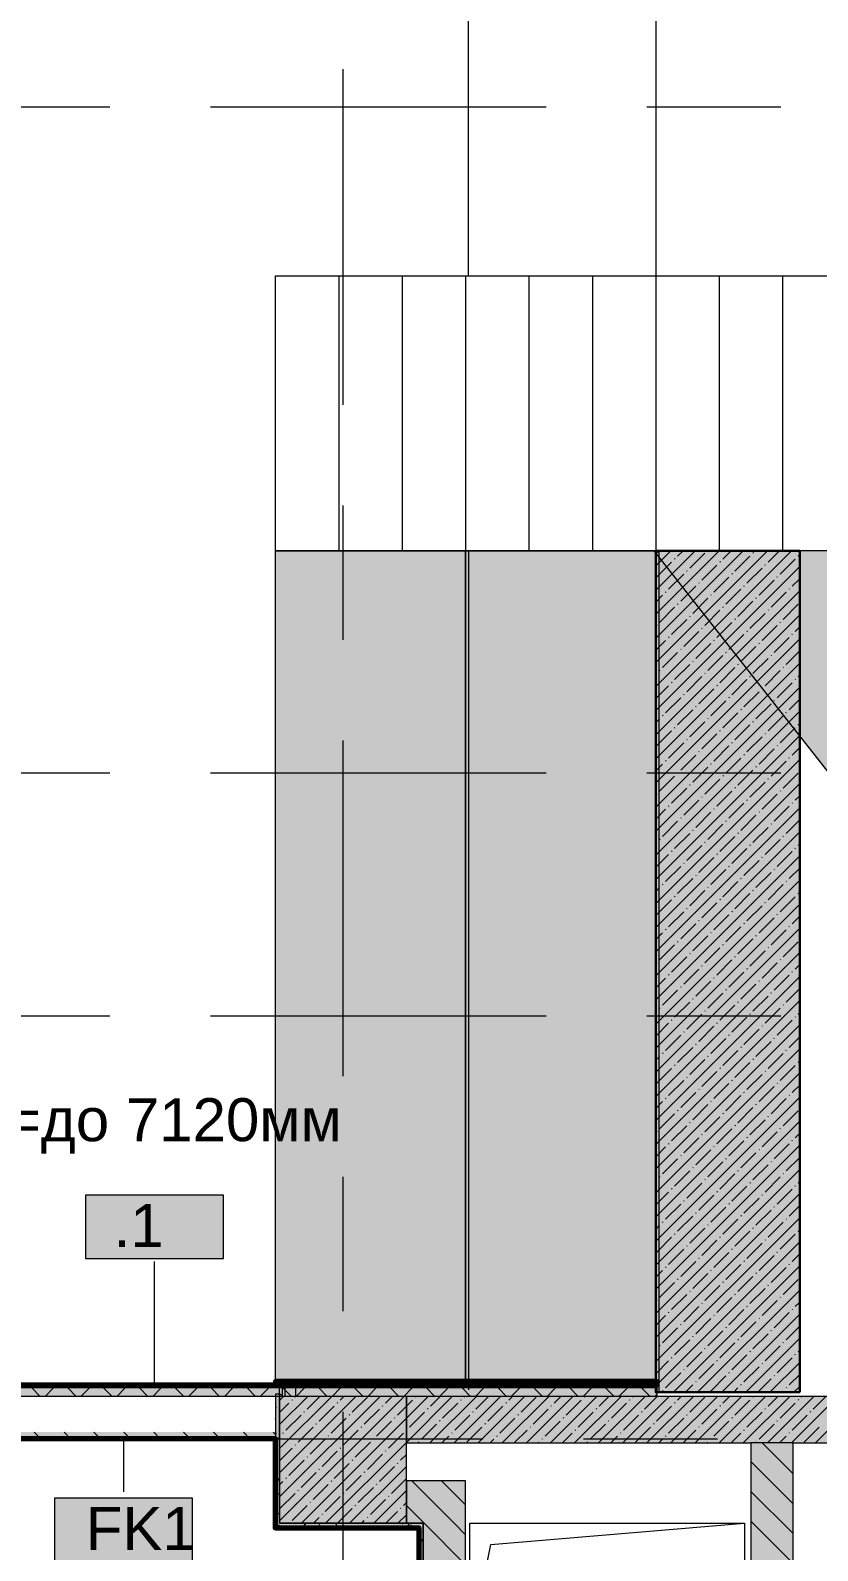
# Model space of a CAD drawing. Header units: millimetres. Extents: x -3817 to 677485, y -22715 to 103890.
# Drawn here: x 20974 to 24699, y 16382 to 23572 of the extents above; entities that cross this region are included whole.
import ezdxf

# ---------------------------------------------------------------- set-up
doc = ezdxf.new("R2010")
doc.units = ezdxf.units.MM
doc.layers.add('PDF _Геометрия', color=7, linetype='Continuous', true_color=0x1d1d1d)
doc.layers.add('PDF _Сплошная заливка', color=7, linetype='Continuous', true_color=0xffffff)
doc.layers.add('PDF _Текст', color=7, linetype='Continuous')
doc.styles.add('PDF GOST-Common', font='arial.ttf')

msp = doc.modelspace()

# ---------------------------------------------------------------- hatches: boundary and pattern name
at = {"layer": 'PDF _Сплошная заливка', "transparency": 33554559}
for points in [[(23033.3, 17181.3), (23033.3, 21111.3), (22133.3, 21111.3), (22133.3, 17181.3), (22969.2, 17181.3)], [(23033.3, 17181.3), (23933.3, 17181.3), (23933.3, 21111.3), (23033.3, 21111.3), (23033.3, 18863.3)], [(21610.5, 17111.3), (22153.3, 17111.3), (22153.3, 17151.3), (20463.3, 17151.3), (20463.3, 17111.3), (20931.2, 17111.3)], [(23938.3, 17111.3), (23938.3, 17131.3), (23933.3, 17131.3), (23933.3, 17151.3), (22153.3, 17151.3), (22153.3, 17111.3), (23933.3, 17111.3)], [(20473.3, 16911.3), (22132.3, 16911.3), (22132.3, 16942.3), (20463.3, 16942.3), (20473.3, 16914.2)], [(22833.3, 16511.3), (23033.3, 16511.3), (23033.3, 16711.3), (22753.3, 16711.3), (22753.3, 16511.3)], [(22833.3, 16491.3), (22833.3, 16511.3), (22153.3, 16511.3), (22153.3, 16491.3), (22813.3, 16491.3)], [(22969.2, 15911.3), (23033.3, 15911.3), (23033.3, 16511.3), (22833.3, 16511.3), (22833.3, 15911.3)]]:
    msp.add_hatch(color=256, dxfattribs=at).paths.add_polyline_path(points)
at = {"layer": 'PDF _Сплошная заливка', "true_color": 0xd9d9d9, "transparency": 33554559}
msp.add_hatch(color=254, dxfattribs=at).paths.add_polyline_path([(28783.3, 17142.3), (28803.3, 17142.3), (28803.3, 21111.3), (23933.3, 21111.3), (23933.3, 21099.8), (25312.5, 19348.5), (24999.2, 18764.4), (25916, 19539.8), (25643.1, 18916.1), (27040, 17142.3), (28404, 17142.3)])
at = {"layer": 'PDF _Сплошная заливка', "true_color": 0xff8000, "transparency": 33554559}
h = msp.add_hatch(color=30, dxfattribs=at)
h.paths.add_polyline_path([(20591.5, 17164.3), (22133.3, 17164.3), (22133.3, 17172), (20463.3, 17172), (20474.3, 17164.3)], flags=0)
h.paths.add_polyline_path([(20471.5, 17164.3), (20473.3, 17164.3), (20463.3, 17172), (20463.3, 17164.3)], flags=0)
at = {"layer": 'PDF _Сплошная заливка', "true_color": 0xc0c0c0, "transparency": 33554559}
for points in [[(20931.2, 17151.3), (22153.3, 17151.3), (22153.3, 17164.3), (20463.3, 17164.3), (20463.3, 17151.3), (20591.5, 17151.3)], [(22969.2, 17151.3), (23933.3, 17151.3), (23933.3, 17164.3), (22153.3, 17164.3), (22153.3, 17151.3)]]:
    msp.add_hatch(color=9, dxfattribs=at).paths.add_polyline_path(points)
at = {"layer": 'PDF _Сплошная заливка', "true_color": 0xff8000, "transparency": 33554559}
msp.add_hatch(color=30, dxfattribs=at).paths.add_polyline_path([(22969.2, 17164.3), (23933.3, 17164.4), (23933.3, 17181.3), (22133.3, 17181.3), (22133.3, 17172), (22153.3, 17172), (22153.3, 17164.3)])
at = {"layer": 'PDF _Сплошная заливка', "transparency": 33554559}
h = msp.add_hatch(color=256, dxfattribs=at)
h.paths.add_polyline_path([(26653.3, 16891.3), (30253.3, 16891.3), (30253.3, 17111.3), (26653.3, 17111.3), (26653.3, 16999.3)], flags=0)
h.paths.add_polyline_path([(26053.3, 16891.3), (26053.3, 17111.3), (22753.3, 17111.3), (22753.3, 16891.3), (25686.6, 16891.3)], flags=0)
h.paths.add_polyline_path([(31253.3, 16891.3), (33133.3, 16891.3), (33133.3, 17111.3), (30853.3, 17111.3), (30853.3, 16891.3), (31121.3, 16891.3)], flags=0)
h = msp.add_hatch(color=256, dxfattribs=at)
h.paths.add_polyline_path([(22833.3, 14011.3), (22833.3, 14081.3), (22825.3, 14081.3), (22825.3, 14111.3), (22813.3, 14111.3), (22813.3, 14011.3)], flags=0)
h.paths.add_polyline_path([(22825.3, 15211.3), (22825.3, 15241.3), (22833.3, 15241.3), (22833.3, 16491.3), (22813.3, 16491.3), (22813.3, 15211.3)], flags=0)

# ---------------------------------------------------------------- linework, layer by layer
at = {"layer": 'PDF _Геометрия', "color": 9, "lineweight": 9, "true_color": 0xc0c0c0}
for points in [[(26593.3, 28410.9), (28803.3, 28410.9), (28803.3, 17111.3), (22753.3, 17111.3), (22753.3, 16891.3), (24383.3, 16891.3), (24383.3, 15911.3), (23033.3, 15911.3), (23033.3, 16511.3), (23033.3, 16711.3), (22753.3, 16711.3), (22753.3, 16511.3), (22833.3, 16511.3), (22833.3, 15911.3), (22833.3, 15691.3), (22833.3, 16491.3), (22833.3, 16511.3), (22153.3, 16511.3), (22153.3, 17111.3), (22153.3, 17121.3), (22133.3, 17121.3), (22133.3, 17111.3), (22133.3, 16491.3), (22153.3, 16491.3)], [(20463.3, 17164.3), (22153.3, 17164.3), (23938.3, 17164.3), (23938.3, 17111.3), (22153.3, 17111.3), (22153.3, 17164.3), (22228.3, 17164.3), (22228.3, 17111.3), (22153.3, 17111.3), (20463.3, 17111.3), (20473.3, 17111.3), (20473.3, 16942.3), (20473.3, 16862.3), (20473.3, 15211.3), (20461.3, 15211.3)], [(30853.3, 16891.3), (31033.3, 16891.3), (31033.3, 15911.3), (24583.3, 15911.3), (24583.3, 16891.3), (26053.3, 16891.3)]]:
    msp.add_lwpolyline(points, dxfattribs=at)
at = {"layer": 'PDF _Геометрия', "color": 253, "lineweight": 9, "true_color": 0xaaaaaa}
for points in [[(23047.8, 22411.3), (23047.8, 28371.3)], [(23933.3, 28371.3), (23933.3, 22411.3), (23933.3, 21111.3)], [(22453.3, 21801), (22453.3, 23388.5)], [(20715.6, 23211.3), (21350.6, 23211.3)], [(21826.9, 23211.3), (23414.4, 23211.3)], [(23890.6, 23211.3), (24525.6, 23211.3)], [(29003.3, 21111.3), (22133.3, 21111.3), (22133.3, 22411.3), (29024.3, 22411.3)], [(22433.3, 22411.3), (22433.3, 21111.3)], [(22733.3, 22411.3), (22733.3, 21111.3)], [(23033.3, 22411.3), (23033.3, 21111.3)], [(23333.3, 22411.3), (23333.3, 21111.3)], [(23633.3, 22411.3), (23633.3, 21111.3)], [(24233.3, 22411.3), (24233.3, 21111.3)], [(24533.3, 22411.3), (24533.3, 21111.3)], [(22453.3, 20689.8), (22453.3, 21324.8)], [(23047.8, 21111.3), (23047.8, 17142.3)], [(23947.8, 21111.3), (23947.8, 17131.3)], [(22453.3, 18626), (22453.3, 20213.5)], [(20715.6, 20061.3), (21350.6, 20061.3)], [(21826.9, 20061.3), (23414.4, 20061.3)], [(23890.6, 20061.3), (24525.6, 20061.3)], [(20715.6, 18911.3), (21350.6, 18911.3)], [(21826.9, 18911.3), (23414.4, 18911.3)], [(23890.6, 18911.3), (24525.6, 18911.3)], [(22453.3, 17514.8), (22453.3, 18149.8)], [(22453.3, 15451), (22453.3, 17038.5)], [(20415.6, 16911.3), (21050.6, 16911.3)], [(21526.9, 16911.3), (23114.4, 16911.3)], [(23590.6, 16911.3), (24225.6, 16911.3)]]:
    msp.add_lwpolyline(points, dxfattribs=at)
at = {"layer": 'PDF _Геометрия', "color": 253, "lineweight": 13, "true_color": 0xaaaaaa}
msp.add_lwpolyline([(22133.3, 17181.3), (22133.3, 21111.3), (23033.3, 21111.3), (23933.3, 21111.3), (23933.3, 17181.3)], dxfattribs=at)
msp.add_lwpolyline([(23033.3, 21111.3), (23033.3, 17181.3)], close=True, dxfattribs=at)
at = {"layer": 'PDF _Геометрия', "color": 8, "lineweight": 9, "true_color": 0x808080}
msp.add_lwpolyline([(28803.3, 21111.3), (23924.2, 21111.3), (25312.5, 19348.5), (24999.2, 18764.4), (25916, 19539.8), (25643.1, 18916.1), (27040, 17142.3), (28803.3, 17142.3)], close=True, dxfattribs=at)
at = {"layer": 'PDF _Геометрия', "color": 253, "lineweight": 9, "true_color": 0xb3b3b3}
for points in [[(23933.3, 21039.4), (24005.2, 21111.3)], [(23933.3, 20925.3), (24119.3, 21111.3)], [(23933.3, 20811.3), (24233.3, 21111.3)], [(23933.3, 20697.2), (24347.4, 21111.3)], [(23933.3, 20583.2), (24461.4, 21111.3)], [(23933.3, 20469.1), (24575.5, 21111.3)], [(23933.3, 21096.4), (23948.2, 21111.3)], [(24022.5, 21071.6), (24024.9, 21074)], [(24036.8, 21085.9), (24062.3, 21111.3)], [(24093.8, 21028.9), (24165.1, 21100.1)], [(24250.6, 21071.6), (24290.4, 21111.3)], [(24307.7, 21014.6), (24378.9, 21085.9)], [(24393.2, 21100.1), (24395.6, 21102.5)], [(24464.5, 21057.4), (24518.5, 21111.3)], [(24521.5, 21000.3), (24592.8, 21071.6)], [(24607, 21085.9), (24609.4, 21088.3)], [(23933.3, 20355.1), (24614.2, 21036)], [(23937, 20986.1), (24008.3, 21057.4)], [(23994, 20929.1), (24065.3, 21000.3)], [(24079.6, 21014.6), (24081.9, 21017)], [(24150.8, 20971.8), (24222.1, 21043.1)], [(24236.4, 21057.4), (24238.7, 21059.7)], [(24293.4, 21000.3), (24295.8, 21002.7)], [(24364.7, 20957.6), (24436, 21028.9)], [(24450.2, 21043.1), (24452.6, 21045.5)], [(24051, 20872), (24122.3, 20943.3)], [(24136.6, 20957.6), (24139, 20959.9)], [(24207.9, 20914.8), (24279.1, 20986.1)], [(24264.9, 20857.8), (24336.2, 20929.1)], [(24350.4, 20943.3), (24352.8, 20945.7)], [(24421.7, 20900.5), (24493, 20971.8)], [(24507.2, 20986.1), (24509.6, 20988.5)], [(24564.3, 20929.1), (24566.6, 20931.4)], [(24578.5, 20943.3), (24614.2, 20979)], [(23933.3, 20241), (24614.2, 20922)], [(23933.3, 20868.3), (23965.5, 20900.5)], [(23979.8, 20914.8), (23982.1, 20917.2)], [(24036.8, 20857.8), (24039.2, 20860.2)], [(24108.1, 20815), (24179.4, 20886.3)], [(24193.6, 20900.5), (24196, 20902.9)], [(24321.9, 20800.8), (24393.2, 20872)], [(24407.4, 20886.3), (24409.8, 20888.7)], [(24478.7, 20843.5), (24550, 20914.8)], [(24535.8, 20786.5), (24607, 20857.8)], [(23933.3, 20127), (24614.2, 20807.9)], [(23951.3, 20772.2), (24022.5, 20843.5)], [(24008.3, 20715.2), (24079.6, 20786.5)], [(24093.8, 20800.8), (24096.2, 20803.1)], [(24165.1, 20758), (24236.4, 20829.3)], [(24250.6, 20843.5), (24253, 20845.9)], [(24307.7, 20786.5), (24310, 20788.9)], [(24378.9, 20743.7), (24450.2, 20815)], [(24464.5, 20829.3), (24466.8, 20831.6)], [(23937, 20758), (23939.4, 20760.4)], [(24065.3, 20658.2), (24136.6, 20729.5)], [(24150.8, 20743.7), (24153.2, 20746.1)], [(24222.1, 20701), (24293.4, 20772.2)], [(24279.1, 20643.9), (24350.4, 20715.2)], [(24364.7, 20729.5), (24367.1, 20731.8)], [(24436, 20686.7), (24507.2, 20758)], [(24521.5, 20772.2), (24523.9, 20774.6)], [(24578.5, 20715.2), (24580.9, 20717.6)], [(24592.8, 20729.5), (24614.2, 20750.9)], [(23933.3, 20012.9), (24614.2, 20693.9)], [(23933.3, 20640.2), (23979.8, 20686.7)], [(23994, 20701), (23996.4, 20703.3)], [(24051, 20643.9), (24053.4, 20646.3)], [(24122.3, 20601.2), (24193.6, 20672.5)], [(24207.9, 20686.7), (24210.2, 20689.1)], [(24336.2, 20586.9), (24407.4, 20658.2)], [(24421.7, 20672.5), (24424.1, 20674.8)], [(24493, 20629.7), (24564.3, 20701)], [(24550, 20572.7), (24614.2, 20636.9)], [(23933.3, 19898.9), (24614.2, 20579.8)], [(23965.5, 20558.4), (24036.8, 20629.7)], [(24022.5, 20501.4), (24093.8, 20572.7)], [(24108.1, 20586.9), (24110.4, 20589.3)], [(24179.4, 20544.1), (24250.6, 20615.4)], [(24264.9, 20629.7), (24267.3, 20632.1)], [(24321.9, 20572.7), (24324.3, 20575)], [(24393.2, 20529.9), (24464.5, 20601.2)], [(24478.7, 20615.4), (24481.1, 20617.8)], [(23933.3, 20526.2), (23937, 20529.9)], [(23951.3, 20544.1), (23953.6, 20546.5)], [(24079.6, 20444.4), (24150.8, 20515.6)], [(24165.1, 20529.9), (24167.5, 20532.3)], [(24236.4, 20487.1), (24307.7, 20558.4)], [(24293.4, 20430.1), (24364.7, 20501.4)], [(24378.9, 20515.6), (24381.3, 20518)], [(24450.2, 20472.9), (24521.5, 20544.1)], [(24535.8, 20558.4), (24538.1, 20560.8)], [(24592.8, 20501.4), (24595.1, 20503.7)], [(24607, 20515.6), (24614.2, 20522.8)], [(23933.3, 20412.1), (23994, 20472.9)], [(23933.3, 19784.8), (24614.2, 20465.8)], [(24008.3, 20487.1), (24010.6, 20489.5)], [(24065.3, 20430.1), (24067.7, 20432.5)], [(24136.6, 20387.3), (24207.9, 20458.6)], [(24222.1, 20472.9), (24224.5, 20475.2)], [(24350.4, 20373.1), (24421.7, 20444.4)], [(24436, 20458.6), (24438.3, 20461)], [(24507.2, 20415.8), (24578.5, 20487.1)], [(23933.3, 19670.8), (24614.2, 20351.7)], [(23979.8, 20344.6), (24051, 20415.8)], [(24036.8, 20287.5), (24108.1, 20358.8)], [(24122.3, 20373.1), (24124.7, 20375.4)], [(24193.6, 20330.3), (24264.9, 20401.6)], [(24279.1, 20415.8), (24281.5, 20418.2)], [(24336.2, 20358.8), (24338.5, 20361.2)], [(24407.4, 20316), (24478.7, 20387.3)], [(24493, 20401.6), (24495.4, 20404)], [(24564.3, 20358.8), (24614.2, 20408.8)], [(23933.3, 20298.1), (23951.3, 20316)], [(23965.5, 20330.3), (23967.9, 20332.7)], [(24093.8, 20230.5), (24165.1, 20301.8)], [(24179.4, 20316), (24181.7, 20318.4)], [(24250.6, 20273.3), (24321.9, 20344.6)], [(24307.7, 20216.3), (24378.9, 20287.5)], [(24393.2, 20301.8), (24395.6, 20304.2)], [(24464.5, 20259), (24535.8, 20330.3)], [(24550, 20344.6), (24552.4, 20346.9)], [(24607, 20287.5), (24609.4, 20289.9)], [(23933.3, 19556.7), (24614.2, 20237.7)], [(23937, 20187.7), (24008.3, 20259)], [(24022.5, 20273.3), (24024.9, 20275.6)], [(24079.6, 20216.3), (24081.9, 20218.6)], [(24150.8, 20173.5), (24222.1, 20244.8)], [(24236.4, 20259), (24238.7, 20261.4)], [(24293.4, 20202), (24295.8, 20204.4)], [(24364.7, 20159.2), (24436, 20230.5)], [(24450.2, 20244.8), (24452.6, 20247.1)], [(24521.5, 20202), (24592.8, 20273.3)], [(23994, 20130.7), (24065.3, 20202)], [(24051, 20073.7), (24122.3, 20145)], [(24136.6, 20159.2), (24139, 20161.6)], [(24207.9, 20116.5), (24279.1, 20187.7)], [(24350.4, 20145), (24352.8, 20147.3)], [(24421.7, 20102.2), (24493, 20173.5)], [(24507.2, 20187.7), (24509.6, 20190.1)], [(24564.3, 20130.7), (24566.6, 20133.1)], [(24578.5, 20145), (24614.2, 20180.7)], [(23933.3, 19442.7), (24614.2, 20123.6)], [(23933.3, 20070), (23965.5, 20102.2)], [(23979.8, 20116.5), (23982.1, 20118.8)], [(24036.8, 20059.4), (24039.2, 20061.8)], [(24108.1, 20016.7), (24179.4, 20087.9)], [(24193.6, 20102.2), (24196, 20104.6)], [(24264.9, 20059.4), (24336.2, 20130.7)], [(24321.9, 20002.4), (24393.2, 20073.7)], [(24407.4, 20087.9), (24409.8, 20090.3)], [(24478.7, 20045.2), (24550, 20116.5)], [(23933.3, 19328.6), (24614.2, 20009.6)], [(23951.3, 19973.9), (24022.5, 20045.2)], [(24093.8, 20002.4), (24096.2, 20004.8)], [(24165.1, 19959.6), (24236.4, 20030.9)], [(24250.6, 20045.2), (24253, 20047.6)], [(24307.7, 19988.2), (24310, 19990.5)], [(24378.9, 19945.4), (24450.2, 20016.7)], [(24464.5, 20030.9), (24466.8, 20033.3)], [(24535.8, 19988.2), (24607, 20059.4)], [(23937, 19959.6), (23939.4, 19962)], [(24008.3, 19916.9), (24079.6, 19988.2)], [(24065.3, 19859.9), (24136.6, 19931.1)], [(24150.8, 19945.4), (24153.2, 19947.8)], [(24222.1, 19902.6), (24293.4, 19973.9)], [(24279.1, 19845.6), (24350.4, 19916.9)], [(24364.7, 19931.1), (24367.1, 19933.5)], [(24436, 19888.4), (24507.2, 19959.6)], [(24521.5, 19973.9), (24523.9, 19976.3)], [(24578.5, 19916.9), (24580.9, 19919.2)], [(24592.8, 19931.1), (24614.2, 19952.6)], [(23933.3, 19214.6), (24614.2, 19895.5)], [(23933.3, 19841.9), (23979.8, 19888.4)], [(23994, 19902.6), (23996.4, 19905)], [(24051, 19845.6), (24053.4, 19848)], [(24122.3, 19802.8), (24193.6, 19874.1)], [(24207.9, 19888.4), (24210.2, 19890.7)], [(24336.2, 19788.6), (24407.4, 19859.9)], [(24421.7, 19874.1), (24424.1, 19876.5)], [(24493, 19831.3), (24564.3, 19902.6)], [(23933.3, 19100.5), (24614.2, 19781.5)], [(23965.5, 19760.1), (24036.8, 19831.3)], [(24022.5, 19703), (24093.8, 19774.3)], [(24108.1, 19788.6), (24110.4, 19790.9)], [(24179.4, 19745.8), (24250.6, 19817.1)], [(24264.9, 19831.3), (24267.3, 19833.7)], [(24321.9, 19774.3), (24324.3, 19776.7)], [(24393.2, 19731.5), (24464.5, 19802.8)], [(24478.7, 19817.1), (24481.1, 19819.5)], [(24550, 19774.3), (24614.2, 19838.5)], [(23933.3, 19727.8), (23937, 19731.5)], [(23951.3, 19745.8), (23953.6, 19748.2)], [(24079.6, 19646), (24150.8, 19717.3)], [(24165.1, 19731.5), (24167.5, 19733.9)], [(24236.4, 19688.8), (24307.7, 19760.1)], [(24293.4, 19631.8), (24364.7, 19703)], [(24378.9, 19717.3), (24381.3, 19719.7)], [(24450.2, 19674.5), (24521.5, 19745.8)], [(24535.8, 19760.1), (24538.1, 19762.4)], [(24592.8, 19703), (24595.1, 19705.4)], [(24607, 19717.3), (24614.2, 19724.5)], [(23933.3, 19613.8), (23994, 19674.5)], [(23933.3, 18986.5), (24614.2, 19667.4)], [(24008.3, 19688.8), (24010.6, 19691.1)], [(24065.3, 19631.8), (24067.7, 19634.1)], [(24136.6, 19589), (24207.9, 19660.3)], [(24222.1, 19674.5), (24224.5, 19676.9)], [(24350.4, 19574.7), (24421.7, 19646)], [(24436, 19660.3), (24438.3, 19662.6)], [(24507.2, 19617.5), (24578.5, 19688.8)], [(23979.8, 19546.2), (24051, 19617.5)], [(24036.8, 19489.2), (24108.1, 19560.5)], [(24122.3, 19574.7), (24124.7, 19577.1)], [(24193.6, 19532), (24264.9, 19603.2)], [(24279.1, 19617.5), (24281.5, 19619.9)], [(24336.2, 19560.5), (24338.5, 19562.8)], [(24407.4, 19517.7), (24478.7, 19589)], [(24493, 19603.2), (24495.4, 19605.6)], [(24564.3, 19560.5), (24614.2, 19610.4)], [(23933.3, 18872.4), (24614.2, 19553.4)], [(23933.3, 19499.7), (23951.3, 19517.7)], [(23965.5, 19532), (23967.9, 19534.3)], [(24093.8, 19432.2), (24165.1, 19503.4)], [(24179.4, 19517.7), (24181.7, 19520.1)], [(24250.6, 19474.9), (24321.9, 19546.2)], [(24307.7, 19417.9), (24378.9, 19489.2)], [(24393.2, 19503.4), (24395.6, 19505.8)], [(24464.5, 19460.7), (24535.8, 19532)], [(24550, 19546.2), (24552.4, 19548.6)], [(24607, 19489.2), (24609.4, 19491.6)], [(23933.3, 18758.4), (24614.2, 19439.3)], [(23937, 19389.4), (24008.3, 19460.7)], [(24022.5, 19474.9), (24024.9, 19477.3)], [(24079.6, 19417.9), (24081.9, 19420.3)], [(24150.8, 19375.1), (24222.1, 19446.4)], [(24236.4, 19460.7), (24238.7, 19463)], [(24364.7, 19360.9), (24436, 19432.2)], [(24450.2, 19446.4), (24452.6, 19448.8)], [(24521.5, 19403.7), (24592.8, 19474.9)], [(23994, 19332.4), (24065.3, 19403.7)], [(24051, 19275.3), (24122.3, 19346.6)], [(24136.6, 19360.9), (24139, 19363.3)], [(24207.9, 19318.1), (24279.1, 19389.4)], [(24293.4, 19403.7), (24295.8, 19406)], [(24350.4, 19346.6), (24352.8, 19349)], [(24421.7, 19303.9), (24493, 19375.1)], [(24507.2, 19389.4), (24509.6, 19391.8)], [(24578.5, 19346.6), (24614.2, 19382.3)], [(23933.3, 18644.3), (24614.2, 19325.3)], [(23933.3, 19271.6), (23965.5, 19303.9)], [(23979.8, 19318.1), (23982.1, 19320.5)], [(24108.1, 19218.3), (24179.4, 19289.6)], [(24193.6, 19303.9), (24196, 19306.2)], [(24264.9, 19261.1), (24336.2, 19332.4)], [(24321.9, 19204.1), (24393.2, 19275.3)], [(24407.4, 19289.6), (24409.8, 19292)], [(24478.7, 19246.8), (24550, 19318.1)], [(24564.3, 19332.4), (24566.6, 19334.7)], [(23933.3, 18530.3), (24614.2, 19211.2)], [(23951.3, 19175.6), (24022.5, 19246.8)], [(24036.8, 19261.1), (24039.2, 19263.5)], [(24093.8, 19204.1), (24096.2, 19206.4)], [(24165.1, 19161.3), (24236.4, 19232.6)], [(24250.6, 19246.8), (24253, 19249.2)], [(24378.9, 19147), (24450.2, 19218.3)], [(24464.5, 19232.6), (24466.8, 19235)], [(24535.8, 19189.8), (24607, 19261.1)], [(23937, 19161.3), (23939.4, 19163.7)], [(24008.3, 19118.5), (24079.6, 19189.8)], [(24065.3, 19061.5), (24136.6, 19132.8)], [(24150.8, 19147), (24153.2, 19149.4)], [(24222.1, 19104.3), (24293.4, 19175.6)], [(24307.7, 19189.8), (24310, 19192.2)], [(24364.7, 19132.8), (24367.1, 19135.2)], [(24436, 19090), (24507.2, 19161.3)], [(24521.5, 19175.6), (24523.9, 19177.9)], [(24592.8, 19132.8), (24614.2, 19154.2)], [(23933.3, 18416.2), (24614.2, 19097.2)], [(23933.3, 19043.5), (23979.8, 19090)], [(23994, 19104.3), (23996.4, 19106.6)], [(24122.3, 19004.5), (24193.6, 19075.8)], [(24207.9, 19090), (24210.2, 19092.4)], [(24279.1, 19047.3), (24350.4, 19118.5)], [(24336.2, 18990.2), (24407.4, 19061.5)], [(24421.7, 19075.8), (24424.1, 19078.1)], [(24493, 19033), (24564.3, 19104.3)], [(24578.5, 19118.5), (24580.9, 19120.9)], [(23933.3, 18302.2), (24614.2, 18983.1)], [(23965.5, 18961.7), (24036.8, 19033)], [(24051, 19047.3), (24053.4, 19049.6)], [(24108.1, 18990.2), (24110.4, 18992.6)], [(24179.4, 18947.5), (24250.6, 19018.7)], [(24264.9, 19033), (24267.3, 19035.4)], [(24393.2, 18933.2), (24464.5, 19004.5)], [(24478.7, 19018.7), (24481.1, 19021.1)], [(24550, 18976), (24614.2, 19040.2)], [(23933.3, 18929.5), (23937, 18933.2)], [(23951.3, 18947.5), (23953.6, 18949.8)], [(24022.5, 18904.7), (24093.8, 18976)], [(24079.6, 18847.7), (24150.8, 18918.9)], [(24165.1, 18933.2), (24167.5, 18935.6)], [(24236.4, 18890.4), (24307.7, 18961.7)], [(24321.9, 18976), (24324.3, 18978.3)], [(24378.9, 18918.9), (24381.3, 18921.3)], [(24450.2, 18876.2), (24521.5, 18947.5)], [(24535.8, 18961.7), (24538.1, 18964.1)], [(24607, 18918.9), (24614.2, 18926.1)], [(23933.3, 18815.4), (23994, 18876.2)], [(23933.3, 18188.1), (24614.2, 18869.1)], [(24008.3, 18890.4), (24010.6, 18892.8)], [(24136.6, 18790.6), (24207.9, 18861.9)], [(24222.1, 18876.2), (24224.5, 18878.5)], [(24293.4, 18833.4), (24364.7, 18904.7)], [(24350.4, 18776.4), (24421.7, 18847.7)], [(24436, 18861.9), (24438.3, 18864.3)], [(24507.2, 18819.2), (24578.5, 18890.4)], [(24592.8, 18904.7), (24595.1, 18907.1)], [(23979.8, 18747.9), (24051, 18819.2)], [(24065.3, 18833.4), (24067.7, 18835.8)], [(24122.3, 18776.4), (24124.7, 18778.8)], [(24193.6, 18733.6), (24264.9, 18804.9)], [(24279.1, 18819.2), (24281.5, 18821.5)], [(24407.4, 18719.4), (24478.7, 18790.6)], [(24493, 18804.9), (24495.4, 18807.3)], [(24564.3, 18762.1), (24614.2, 18812.1)], [(23933.3, 18074.1), (24614.2, 18755)], [(23933.3, 18701.4), (23951.3, 18719.4)], [(23965.5, 18733.6), (23967.9, 18736)], [(24036.8, 18690.8), (24108.1, 18762.1)], [(24093.8, 18633.8), (24165.1, 18705.1)], [(24179.4, 18719.4), (24181.7, 18721.7)], [(24250.6, 18676.6), (24321.9, 18747.9)], [(24336.2, 18762.1), (24338.5, 18764.5)], [(24393.2, 18705.1), (24395.6, 18707.5)], [(24464.5, 18662.3), (24535.8, 18733.6)], [(24550, 18747.9), (24552.4, 18750.2)], [(23933.3, 17960), (24614.2, 18641)], [(23937, 18591.1), (24008.3, 18662.3)], [(24022.5, 18676.6), (24024.9, 18679)], [(24150.8, 18576.8), (24222.1, 18648.1)], [(24236.4, 18662.3), (24238.7, 18664.7)], [(24307.7, 18619.6), (24378.9, 18690.8)], [(24364.7, 18562.5), (24436, 18633.8)], [(24450.2, 18648.1), (24452.6, 18650.4)], [(24521.5, 18605.3), (24592.8, 18676.6)], [(24607, 18690.8), (24609.4, 18693.2)], [(23994, 18534), (24065.3, 18605.3)], [(24079.6, 18619.6), (24081.9, 18621.9)], [(24136.6, 18562.5), (24139, 18564.9)], [(24207.9, 18519.8), (24279.1, 18591.1)], [(24293.4, 18605.3), (24295.8, 18607.7)], [(24350.4, 18548.3), (24352.8, 18550.7)], [(24421.7, 18505.5), (24493, 18576.8)], [(24507.2, 18591.1), (24509.6, 18593.4)], [(24578.5, 18548.3), (24614.2, 18584)], [(23933.3, 17846), (24614.2, 18527)], [(23933.3, 18473.3), (23965.5, 18505.5)], [(23979.8, 18519.8), (23982.1, 18522.1)], [(24051, 18477), (24122.3, 18548.3)], [(24108.1, 18420), (24179.4, 18491.3)], [(24193.6, 18505.5), (24196, 18507.9)], [(24264.9, 18462.7), (24336.2, 18534)], [(24407.4, 18491.3), (24409.8, 18493.6)], [(24478.7, 18448.5), (24550, 18519.8)], [(24564.3, 18534), (24566.6, 18536.4)], [(23933.3, 17732), (24614.2, 18412.9)], [(23951.3, 18377.2), (24022.5, 18448.5)], [(24036.8, 18462.7), (24039.2, 18465.1)], [(24093.8, 18405.7), (24096.2, 18408.1)], [(24165.1, 18363), (24236.4, 18434.2)], [(24250.6, 18448.5), (24253, 18450.9)], [(24321.9, 18405.7), (24393.2, 18477)], [(24378.9, 18348.7), (24450.2, 18420)], [(24464.5, 18434.2), (24466.8, 18436.6)], [(24535.8, 18391.5), (24607, 18462.7)], [(23937, 18363), (23939.4, 18365.3)], [(24008.3, 18320.2), (24079.6, 18391.5)], [(24150.8, 18348.7), (24153.2, 18351.1)], [(24222.1, 18305.9), (24293.4, 18377.2)], [(24307.7, 18391.5), (24310, 18393.8)], [(24364.7, 18334.4), (24367.1, 18336.8)], [(24436, 18291.7), (24507.2, 18363)], [(24521.5, 18377.2), (24523.9, 18379.6)], [(24592.8, 18334.4), (24614.2, 18355.9)], [(23933.3, 17617.9), (24614.2, 18298.9)], [(23933.3, 18245.2), (23979.8, 18291.7)], [(23994, 18305.9), (23996.4, 18308.3)], [(24065.3, 18263.2), (24136.6, 18334.4)], [(24122.3, 18206.1), (24193.6, 18277.4)], [(24207.9, 18291.7), (24210.2, 18294)], [(24279.1, 18248.9), (24350.4, 18320.2)], [(24336.2, 18191.9), (24407.4, 18263.2)], [(24421.7, 18277.4), (24424.1, 18279.8)], [(24493, 18234.6), (24564.3, 18305.9)], [(24578.5, 18320.2), (24580.9, 18322.6)], [(23965.5, 18163.4), (24036.8, 18234.6)], [(24051, 18248.9), (24053.4, 18251.3)], [(24108.1, 18191.9), (24110.4, 18194.3)], [(24179.4, 18149.1), (24250.6, 18220.4)], [(24264.9, 18234.6), (24267.3, 18237)], [(24393.2, 18134.9), (24464.5, 18206.1)], [(24478.7, 18220.4), (24481.1, 18222.8)], [(24550, 18177.6), (24614.2, 18241.8)], [(23933.3, 17503.9), (24614.2, 18184.8)], [(23933.3, 18131.1), (23937, 18134.9)], [(23951.3, 18149.1), (23953.6, 18151.5)], [(24022.5, 18106.3), (24093.8, 18177.6)], [(24079.6, 18049.3), (24150.8, 18120.6)], [(24165.1, 18134.9), (24167.5, 18137.2)], [(24236.4, 18092.1), (24307.7, 18163.4)], [(24321.9, 18177.6), (24324.3, 18180)], [(24378.9, 18120.6), (24381.3, 18123)], [(24450.2, 18077.8), (24521.5, 18149.1)], [(24535.8, 18163.4), (24538.1, 18165.7)], [(24607, 18120.6), (24614.2, 18127.8)], [(23933.3, 18017.1), (23994, 18077.8)], [(23933.3, 17389.8), (24614.2, 18070.8)], [(24008.3, 18092.1), (24010.6, 18094.5)], [(24136.6, 17992.3), (24207.9, 18063.6)], [(24222.1, 18077.8), (24224.5, 18080.2)], [(24293.4, 18035.1), (24364.7, 18106.3)], [(24350.4, 17978), (24421.7, 18049.3)], [(24436, 18063.6), (24438.3, 18065.9)], [(24507.2, 18020.8), (24578.5, 18092.1)], [(24592.8, 18106.3), (24595.1, 18108.7)], [(23979.8, 17949.5), (24051, 18020.8)], [(24065.3, 18035.1), (24067.7, 18037.4)], [(24122.3, 17978), (24124.7, 17980.4)], [(24193.6, 17935.3), (24264.9, 18006.6)], [(24279.1, 18020.8), (24281.5, 18023.2)], [(24407.4, 17921), (24478.7, 17992.3)], [(24493, 18006.6), (24495.4, 18008.9)], [(24564.3, 17963.8), (24614.2, 18013.7)], [(23933.3, 17275.8), (24614.2, 17956.7)], [(23933.3, 17903), (23951.3, 17921)], [(23965.5, 17935.3), (23967.9, 17937.6)], [(24036.8, 17892.5), (24108.1, 17963.8)], [(24093.8, 17835.5), (24165.1, 17906.8)], [(24179.4, 17921), (24181.7, 17923.4)], [(24250.6, 17878.2), (24321.9, 17949.5)], [(24336.2, 17963.8), (24338.5, 17966.2)], [(24393.2, 17906.8), (24395.6, 17909.1)], [(24464.5, 17864), (24535.8, 17935.3)], [(24550, 17949.5), (24552.4, 17951.9)], [(23933.3, 17161.7), (24614.2, 17842.7)], [(23937, 17792.7), (24008.3, 17864)], [(24022.5, 17878.2), (24024.9, 17880.6)], [(24150.8, 17778.5), (24222.1, 17849.7)], [(24236.4, 17864), (24238.7, 17866.4)], [(24307.7, 17821.2), (24378.9, 17892.5)], [(24364.7, 17764.2), (24436, 17835.5)], [(24450.2, 17849.7), (24452.6, 17852.1)], [(24521.5, 17807), (24592.8, 17878.2)], [(24607, 17892.5), (24609.4, 17894.9)], [(23994, 17735.7), (24065.3, 17807)], [(24079.6, 17821.2), (24081.9, 17823.6)], [(24136.6, 17764.2), (24139, 17766.6)], [(24207.9, 17721.4), (24279.1, 17792.7)], [(24293.4, 17807), (24295.8, 17809.3)], [(24421.7, 17707.2), (24493, 17778.5)], [(24507.2, 17792.7), (24509.6, 17795.1)], [(24578.5, 17749.9), (24614.2, 17785.6)], [(23933.3, 17674.9), (23965.5, 17707.2)], [(23979.8, 17721.4), (23982.1, 17723.8)], [(24017, 17131.3), (24614.2, 17728.6)], [(24051, 17678.7), (24122.3, 17749.9)], [(24108.1, 17621.6), (24179.4, 17692.9)], [(24193.6, 17707.2), (24196, 17709.5)], [(24264.9, 17664.4), (24336.2, 17735.7)], [(24350.4, 17749.9), (24352.8, 17752.3)], [(24407.4, 17692.9), (24409.8, 17695.3)], [(24478.7, 17650.1), (24550, 17721.4)], [(24564.3, 17735.7), (24566.6, 17738.1)], [(23951.3, 17578.9), (24022.5, 17650.1)], [(24036.8, 17664.4), (24039.2, 17666.8)], [(24165.1, 17564.6), (24236.4, 17635.9)], [(24250.6, 17650.1), (24253, 17652.5)], [(24321.9, 17607.4), (24393.2, 17678.7)], [(24378.9, 17550.4), (24450.2, 17621.6)], [(24464.5, 17635.9), (24466.8, 17638.3)], [(24535.8, 17593.1), (24607, 17664.4)], [(23937, 17564.6), (23939.4, 17567)], [(24008.3, 17521.8), (24079.6, 17593.1)], [(24093.8, 17607.4), (24096.2, 17609.7)], [(24131, 17131.3), (24614.2, 17614.6)], [(24150.8, 17550.4), (24153.2, 17552.7)], [(24222.1, 17507.6), (24293.4, 17578.9)], [(24307.7, 17593.1), (24310, 17595.5)], [(24436, 17493.3), (24507.2, 17564.6)], [(24521.5, 17578.9), (24523.9, 17581.2)], [(24592.8, 17536.1), (24614.2, 17557.5)], [(23933.3, 17446.8), (23979.8, 17493.3)], [(23994, 17507.6), (23996.4, 17510)], [(24065.3, 17464.8), (24136.6, 17536.1)], [(24122.3, 17407.8), (24193.6, 17479.1)], [(24207.9, 17493.3), (24210.2, 17495.7)], [(24245.1, 17131.3), (24614.2, 17500.5)], [(24279.1, 17450.6), (24350.4, 17521.8)], [(24364.7, 17536.1), (24367.1, 17538.5)], [(24421.7, 17479.1), (24424.1, 17481.4)], [(24493, 17436.3), (24564.3, 17507.6)], [(24578.5, 17521.8), (24580.9, 17524.2)], [(23965.5, 17365), (24036.8, 17436.3)], [(24051, 17450.6), (24053.4, 17452.9)], [(24179.4, 17350.8), (24250.6, 17422)], [(24264.9, 17436.3), (24267.3, 17438.7)], [(24336.2, 17393.5), (24407.4, 17464.8)], [(24393.2, 17336.5), (24464.5, 17407.8)], [(24478.7, 17422), (24481.1, 17424.4)], [(24550, 17379.3), (24614.2, 17443.5)], [(23933.3, 17332.8), (23937, 17336.5)], [(23951.3, 17350.8), (23953.6, 17353.1)], [(24022.5, 17308), (24093.8, 17379.3)], [(24108.1, 17393.5), (24110.4, 17395.9)], [(24165.1, 17336.5), (24167.5, 17338.9)], [(24236.4, 17293.7), (24307.7, 17365)], [(24321.9, 17379.3), (24324.3, 17381.7)], [(24359.1, 17131.3), (24614.2, 17386.5)], [(24450.2, 17279.5), (24521.5, 17350.8)], [(24535.8, 17365), (24538.1, 17367.4)], [(24607, 17322.3), (24614.2, 17329.4)], [(23933.3, 17218.7), (23994, 17279.5)], [(24008.3, 17293.7), (24010.6, 17296.1)], [(24079.6, 17251), (24150.8, 17322.3)], [(24136.6, 17193.9), (24207.9, 17265.2)], [(24222.1, 17279.5), (24224.5, 17281.9)], [(24293.4, 17236.7), (24364.7, 17308)], [(24378.9, 17322.3), (24381.3, 17324.6)], [(24436, 17265.2), (24438.3, 17267.6)], [(24473.2, 17131.3), (24614.2, 17272.4)], [(24507.2, 17222.5), (24578.5, 17293.7)], [(24592.8, 17308), (24595.1, 17310.4)], [(23979.8, 17151.2), (24051, 17222.5)], [(24065.3, 17236.7), (24067.7, 17239.1)], [(24193.6, 17136.9), (24264.9, 17208.2)], [(24279.1, 17222.5), (24281.5, 17224.8)], [(24350.4, 17179.7), (24421.7, 17251)], [(24416.1, 17131.3), (24478.7, 17193.9)], [(24493, 17208.2), (24495.4, 17210.6)], [(24564.3, 17165.4), (24614.2, 17215.4)], [(23965.5, 17136.9), (23967.9, 17139.3)], [(24074, 17131.3), (24108.1, 17165.4)], [(24122.3, 17179.7), (24124.7, 17182.1)], [(24302.1, 17131.3), (24321.9, 17151.2)], [(24336.2, 17165.4), (24338.5, 17167.8)], [(24530.2, 17131.3), (24535.8, 17136.9)], [(24550, 17151.2), (24552.4, 17153.6)], [(24587.2, 17131.3), (24614.2, 17158.4)]]:
    msp.add_lwpolyline(points, dxfattribs=at)
at = {"layer": 'PDF _Геометрия', "color": 253, "lineweight": 30, "true_color": 0xaaaaaa}
msp.add_lwpolyline([(24614.2, 17131.3), (23933.3, 17131.3), (23933.3, 21111.3), (24614.2, 21111.3)], close=True, dxfattribs=at)
at = {"layer": 'PDF _Геометрия', "color": 7, "lineweight": 9}
for points in [[(21887.6, 18063.5), (21234.5, 18063.5), (21234.5, 17763.5), (21887.6, 17763.5)], [(22753.3, 17111.3), (22153.3, 17111.3), (22153.3, 16511.3), (22753.3, 16511.3)], [(21741.8, 16629.8), (21088.6, 16629.8), (21088.6, 16329.8), (21741.8, 16329.8)], [(24353.3, 16511.3), (24353.3, 15911.3), (23053.3, 15911.3), (23053.3, 16511.3)]]:
    msp.add_lwpolyline(points, close=True, dxfattribs=at)
for points in [[(21561.1, 17172.8), (21561.1, 17749.6)], [(23938.3, 17151.3), (22153.3, 17151.3), (20463.3, 17151.3), (20453.3, 17151.3), (16423.3, 17151.3)], [(22165.8, 17164.3), (22165.8, 17111.3)], [(22178.3, 17164.3), (22178.3, 17111.3)], [(20474.3, 16911.3), (22132.3, 16911.3)], [(21415.2, 16910.8), (21415.2, 16659.9)], [(24583.3, 16891.3), (24383.3, 16891.3)], [(22812.3, 16491.3), (22153.3, 16491.3)], [(22813.3, 16491.3), (22813.3, 15211.3), (22825.3, 15211.3)], [(23053.3, 15911.3), (23153.3, 16411.3), (24353.3, 16511.3)]]:
    msp.add_lwpolyline(points, dxfattribs=at)
at = {"layer": 'PDF _Геометрия', "color": 231, "lineweight": 70, "true_color": 0xff80c0}
for points in [[(22132.3, 16911.3), (22132.3, 16910.3), (20474.3, 16910.3), (20474.3, 16862.3), (20474.3, 15211.3), (20473.3, 15211.3), (20473.3, 16862.3), (20473.3, 16942.3), (20473.3, 17111.3), (20473.3, 17164.3)], [(22153.3, 16491.3), (22133.3, 16491.3), (22133.3, 16911.3), (22132.3, 16911.3), (22132.3, 16862.3), (22132.3, 16491.3), (22132.3, 16490.3), (22812.3, 16490.3), (22812.3, 15211.3), (22813.3, 15211.3)]]:
    msp.add_lwpolyline(points, dxfattribs=at)
at = {"layer": 'PDF _Геометрия', "color": 30, "lineweight": 70, "true_color": 0xff8000}
msp.add_lwpolyline([(22133.3, 17172), (22133.3, 17164.3), (20474.3, 17164.3)], dxfattribs=at)
at = {"layer": 'PDF _Геометрия', "lineweight": 9}
for points in [[(21020.9, 17111.3), (20980.9, 17151.3)], [(21083.5, 17151.3), (21043.5, 17111.3)], [(21190.6, 17111.3), (21150.6, 17151.3)], [(21253.3, 17151.3), (21213.3, 17111.3)], [(21360.3, 17111.3), (21320.3, 17151.3)], [(21423, 17151.3), (21383, 17111.3)], [(21530, 17111.3), (21490, 17151.3)], [(21592.7, 17151.3), (21552.7, 17111.3)], [(21699.7, 17111.3), (21659.7, 17151.3)], [(21762.4, 17151.3), (21722.4, 17111.3)], [(21869.4, 17111.3), (21829.4, 17151.3)], [(21932.1, 17151.3), (21892.1, 17111.3)], [(22039.1, 17111.3), (21999.1, 17151.3)], [(22101.8, 17151.3), (22061.8, 17111.3)], [(22166.4, 17111.3), (22165.8, 17112), (22153.3, 17124.5)], [(22208.8, 17111.3), (22168.8, 17151.3)], [(22271.5, 17151.3), (22231.5, 17111.3)], [(22378.5, 17111.3), (22338.5, 17151.3)], [(22441.2, 17151.3), (22401.2, 17111.3)], [(22548.2, 17111.3), (22508.2, 17151.3)], [(22610.9, 17151.3), (22570.9, 17111.3)], [(22717.9, 17111.3), (22677.9, 17151.3)], [(22780.6, 17151.3), (22740.6, 17111.3)], [(22887.6, 17111.3), (22847.6, 17151.3)], [(22950.3, 17151.3), (22910.3, 17111.3)], [(23057.3, 17111.3), (23017.3, 17151.3)], [(23120, 17151.3), (23080, 17111.3)], [(23227, 17111.3), (23187, 17151.3)], [(23289.7, 17151.3), (23249.7, 17111.3)], [(23396.7, 17111.3), (23356.7, 17151.3)], [(23459.4, 17151.3), (23419.4, 17111.3)], [(23566.4, 17111.3), (23526.4, 17151.3)], [(23629.1, 17151.3), (23589.1, 17111.3)], [(23736.1, 17111.3), (23696.1, 17151.3)], [(23798.8, 17151.3), (23758.8, 17111.3)], [(23905.9, 17111.3), (23865.9, 17151.3)], [(23938.3, 17121.1), (23928.5, 17111.3)], [(22153.3, 17092.4), (22172.2, 17111.3)], [(22153.3, 16978.4), (22286.2, 17111.3)], [(22153.3, 16864.3), (22400.3, 17111.3)], [(22153.3, 16750.3), (22514.3, 17111.3)], [(22153.3, 16636.2), (22628.4, 17111.3)], [(22153.3, 16522.2), (22742.4, 17111.3)], [(22153.3, 17035.4), (22197.7, 17079.9)], [(22212, 17094.2), (22214.4, 17096.5)], [(22226.3, 17108.4), (22229.2, 17111.3)], [(22256.5, 16511.3), (22753.3, 17008.1), (22856.5, 17111.3)], [(22283.3, 17051.4), (22343.2, 17111.3)], [(22340.3, 16994.4), (22411.6, 17065.6)], [(22370.5, 16511.3), (22753.3, 16894.1), (22970.5, 17111.3)], [(22425.8, 17079.9), (22428.2, 17082.3)], [(22440.1, 17094.2), (22457.3, 17111.3)], [(22497.1, 17037.1), (22568.4, 17108.4)], [(22554.1, 16980.1), (22625.4, 17051.4)], [(22639.7, 17065.6), (22642.1, 17068)], [(22653.9, 17079.9), (22685.4, 17111.3)], [(22711, 17022.9), (22753.3, 17065.2), (22782.2, 17094.2)], [(22796.5, 17108.4), (22798.9, 17110.8)], [(22853.5, 17051.4), (22855.9, 17053.8)], [(22864.6, 16891.3), (23084.6, 17111.3)], [(22867.8, 17065.6), (22913.5, 17111.3)], [(22924.8, 17008.6), (22996.1, 17079.9)], [(22978.6, 16891.3), (23198.6, 17111.3)], [(23010.3, 17094.2), (23012.7, 17096.5)], [(23024.6, 17108.4), (23027.5, 17111.3)], [(23081.6, 17051.4), (23141.6, 17111.3)], [(23092.7, 16891.3), (23312.7, 17111.3)], [(23138.7, 16994.4), (23209.9, 17065.6)], [(23206.7, 16891.3), (23426.7, 17111.3)], [(23224.2, 17079.9), (23226.6, 17082.3)], [(23238.4, 17094.2), (23255.6, 17111.3)], [(23295.5, 17037.1), (23366.7, 17108.4)], [(23320.8, 16891.3), (23540.8, 17111.3)], [(23352.5, 16980.1), (23423.8, 17051.4)], [(23434.8, 16891.3), (23654.8, 17111.3)], [(23438, 17065.6), (23440.4, 17068)], [(23452.3, 17079.9), (23483.7, 17111.3)], [(23509.3, 17022.9), (23580.6, 17094.2)], [(23548.9, 16891.3), (23768.9, 17111.3)], [(23594.8, 17108.4), (23597.2, 17110.8)], [(23651.9, 17051.4), (23654.2, 17053.8)], [(23662.9, 16891.3), (23882.9, 17111.3)], [(23666.1, 17065.6), (23711.8, 17111.3)], [(23723.2, 17008.6), (23794.4, 17079.9)], [(23777, 16891.3), (23997, 17111.3)], [(23808.7, 17094.2), (23811.1, 17096.5)], [(23822.9, 17108.4), (23825.9, 17111.3)], [(23880, 17051.4), (23939.9, 17111.3)], [(23891, 16891.3), (24111, 17111.3)], [(23937, 16994.4), (24008.3, 17065.6)], [(24005.1, 16891.3), (24225.1, 17111.3)], [(24022.5, 17079.9), (24024.9, 17082.3)], [(24036.8, 17094.2), (24054, 17111.3)], [(24093.8, 17037.1), (24165.1, 17108.4)], [(24119.1, 16891.3), (24339.1, 17111.3)], [(24150.8, 16980.1), (24222.1, 17051.4)], [(24233.2, 16891.3), (24453.2, 17111.3)], [(24236.4, 17065.6), (24238.7, 17068)], [(24250.6, 17079.9), (24282.1, 17111.3)], [(24307.7, 17022.9), (24378.9, 17094.2)], [(24347.2, 16891.3), (24567.2, 17111.3)], [(24393.2, 17108.4), (24395.6, 17110.8)], [(24450.2, 17051.4), (24452.6, 17053.8)], [(24461.3, 16891.3), (24681.3, 17111.3)], [(24464.5, 17065.6), (24510.2, 17111.3)], [(24521.5, 17008.6), (24592.8, 17079.9)], [(24575.3, 16891.3), (24795.3, 17111.3)], [(24607, 17094.2), (24609.4, 17096.5)], [(24621.3, 17108.4), (24624.2, 17111.3)], [(24678.3, 17051.4), (24738.3, 17111.3)], [(24689.4, 16891.3), (24909.4, 17111.3)], [(22183.5, 16951.6), (22254.8, 17022.9)], [(22269, 17037.1), (22271.4, 17039.5)], [(22326, 16980.1), (22328.4, 16982.5)], [(22397.3, 16937.3), (22468.6, 17008.6)], [(22482.9, 17022.9), (22485.2, 17025.2)], [(22611.2, 16923.1), (22682.5, 16994.4)], [(22696.7, 17008.6), (22699.1, 17011)], [(22768, 16965.9), (22839.3, 17037.1)], [(22825, 16908.8), (22896.3, 16980.1)], [(22910.6, 16994.4), (22912.9, 16996.7)], [(22981.8, 16951.6), (23053.1, 17022.9)], [(23067.4, 17037.1), (23069.7, 17039.5)], [(23124.4, 16980.1), (23126.8, 16982.5)], [(23195.7, 16937.3), (23267, 17008.6)], [(23281.2, 17022.9), (23283.6, 17025.2)], [(23409.5, 16923.1), (23480.8, 16994.4)], [(23495.1, 17008.6), (23497.4, 17011)], [(23566.3, 16965.9), (23637.6, 17037.1)], [(23623.4, 16908.8), (23694.6, 16980.1)], [(23708.9, 16994.4), (23711.3, 16996.7)], [(23780.2, 16951.6), (23851.5, 17022.9)], [(23865.7, 17037.1), (23868.1, 17039.5)], [(23922.7, 16980.1), (23925.1, 16982.5)], [(23994, 16937.3), (24065.3, 17008.6)], [(24079.6, 17022.9), (24081.9, 17025.2)], [(24207.9, 16923.1), (24279.1, 16994.4)], [(24293.4, 17008.6), (24295.8, 17011)], [(24364.7, 16965.9), (24436, 17037.1)], [(24421.7, 16908.8), (24493, 16980.1)], [(24507.2, 16994.4), (24509.6, 16996.7)], [(24578.5, 16951.6), (24649.8, 17022.9)], [(24664.1, 17037.1), (24666.4, 17039.5)], [(21022.9, 16911.3), (20991.9, 16942.3)], [(21164.3, 16911.3), (21133.3, 16942.3)], [(21305.7, 16911.3), (21274.7, 16942.3)], [(21447.1, 16911.3), (21416.1, 16942.3)], [(21588.6, 16911.3), (21557.6, 16942.3)], [(21730, 16911.3), (21699, 16942.3)], [(21871.4, 16911.3), (21840.4, 16942.3)], [(22012.8, 16911.3), (21981.8, 16942.3)], [(22132.3, 16933.3), (22123.2, 16942.3)], [(22153.3, 16921.4), (22155, 16923.1)], [(22169.2, 16937.3), (22171.6, 16939.7)], [(22240.5, 16894.6), (22311.8, 16965.9)], [(22297.5, 16837.5), (22368.8, 16908.8)], [(22383.1, 16923.1), (22385.4, 16925.5)], [(22454.4, 16880.3), (22525.6, 16951.6)], [(22539.9, 16965.9), (22542.3, 16968.2)], [(22596.9, 16908.8), (22599.3, 16911.2)], [(22668.2, 16866.1), (22739.5, 16937.3)], [(22753.7, 16951.6), (22756.1, 16954)], [(22810.8, 16894.6), (22813.1, 16896.9)], [(22921.6, 16891.3), (22953.3, 16923.1)], [(22967.6, 16937.3), (22969.9, 16939.7)], [(23038.9, 16894.6), (23110.1, 16965.9)], [(23149.7, 16891.3), (23167.2, 16908.8)], [(23181.4, 16923.1), (23183.8, 16925.5)], [(23263.7, 16891.3), (23324, 16951.6)], [(23338.2, 16965.9), (23340.6, 16968.2)], [(23395.3, 16908.8), (23397.6, 16911.2)], [(23491.8, 16891.3), (23537.8, 16937.3)], [(23552.1, 16951.6), (23554.4, 16954)], [(23609.1, 16894.6), (23611.5, 16896.9)], [(23719.9, 16891.3), (23751.7, 16923.1)], [(23765.9, 16937.3), (23768.3, 16939.7)], [(23837.2, 16894.6), (23908.5, 16965.9)], [(23948, 16891.3), (23965.5, 16908.8)], [(23979.8, 16923.1), (23982.1, 16925.5)], [(24062.1, 16891.3), (24122.3, 16951.6)], [(24136.6, 16965.9), (24139, 16968.2)], [(24193.6, 16908.8), (24196, 16911.2)], [(24290.2, 16891.3), (24336.2, 16937.3)], [(24350.4, 16951.6), (24352.8, 16954)], [(24407.4, 16894.6), (24409.8, 16896.9)], [(24518.3, 16891.3), (24550, 16923.1)], [(24564.3, 16937.3), (24566.6, 16939.7)], [(24635.5, 16894.6), (24706.8, 16965.9)], [(22153.3, 16807.3), (22212, 16866.1)], [(22226.3, 16880.3), (22228.6, 16882.7)], [(22283.3, 16823.3), (22285.7, 16825.7)], [(22354.6, 16780.5), (22425.8, 16851.8)], [(22440.1, 16866.1), (22442.5, 16868.4)], [(22511.4, 16823.3), (22582.7, 16894.6)], [(22568.4, 16766.3), (22639.7, 16837.5)], [(22653.9, 16851.8), (22656.3, 16854.2)], [(22725.2, 16809), (22753.3, 16837.1)], [(23377.8, 16891.3), (23381, 16894.6)], [(24176.1, 16891.3), (24179.4, 16894.6)], [(24583.3, 16745.1), (24437, 16891.3)], [(24583.3, 16886.5), (24578.4, 16891.3)], [(22197.7, 16737.8), (22269, 16809)], [(22340.3, 16766.3), (22342.7, 16768.6)], [(22411.6, 16723.5), (22482.9, 16794.8)], [(22484.6, 16511.3), (22753.3, 16780)], [(22497.1, 16809), (22499.5, 16811.4)], [(22554.1, 16752), (22556.5, 16754.4)], [(22625.4, 16709.2), (22696.7, 16780.5)], [(22711, 16794.8), (22713.3, 16797.1)], [(24583.3, 16603.6), (24383.3, 16803.6)], [(22153.3, 16693.3), (22169.2, 16709.2)], [(22183.5, 16723.5), (22185.9, 16725.9)], [(22254.8, 16680.7), (22326, 16752)], [(22311.8, 16623.7), (22383.1, 16695)], [(22397.3, 16709.2), (22399.7, 16711.6)], [(22468.6, 16666.5), (22539.9, 16737.8)], [(22611.2, 16695), (22613.5, 16697.4)], [(22682.5, 16652.2), (22753.3, 16723)], [(23033.3, 16456.6), (22978.5, 16511.3), (22778.5, 16711.3)], [(23033.3, 16598), (22919.9, 16711.3)], [(22155, 16580.9), (22226.3, 16652.2)], [(22240.5, 16666.5), (22242.9, 16668.8)], [(22297.5, 16609.4), (22299.9, 16611.8)], [(22368.8, 16566.7), (22440.1, 16638)], [(22454.4, 16652.2), (22456.7, 16654.6)], [(22525.6, 16609.4), (22596.9, 16680.7)], [(22582.7, 16552.4), (22653.9, 16623.7)], [(22598.6, 16511.3), (22753.3, 16666)], [(22668.2, 16638), (22670.6, 16640.3)], [(24583.3, 16462.2), (24383.3, 16662.2)], [(22212, 16523.9), (22283.3, 16595.2)], [(22313.5, 16511.3), (22340.3, 16538.2)], [(22354.6, 16552.4), (22356.9, 16554.8)], [(22427.5, 16511.3), (22497.1, 16580.9)], [(22511.4, 16595.2), (22513.8, 16597.6)], [(22568.4, 16538.2), (22570.8, 16540.5)], [(22655.6, 16511.3), (22711, 16566.7)], [(22712.7, 16511.3), (22753.3, 16552)], [(22725.2, 16580.9), (22727.6, 16583.3)], [(22739.5, 16595.2), (22753.3, 16609)], [(23033.3, 16315.2), (22837.1, 16511.3), (22753.3, 16595.2)], [(22199.4, 16511.3), (22200.1, 16512)], [(22541.6, 16511.3), (22554.1, 16523.9)], [(24583.3, 16320.8), (24383.3, 16520.8)]]:
    msp.add_lwpolyline(points, dxfattribs=at)
at = {"layer": 'PDF _Геометрия', "color": 250, "lineweight": 9, "true_color": 0x3c3c3c}
for points in [[(21776.4, 17164.3), (21768.9, 17151.3)], [(22011.4, 17151.3), (22003.9, 17164.3)], [(23062.1, 17160.3), (23059.8, 17164.3)], [(23184.2, 17164.3), (23180.3, 17157.5)], [(23184.6, 17151.3), (23184.1, 17152.2)], [(23419.2, 17151.3), (23411.7, 17164.3)]]:
    msp.add_lwpolyline(points, dxfattribs=at)
at = {"layer": 'PDF _Геометрия', "color": 30, "lineweight": 70, "true_color": 0xff8000}
msp.add_lwpolyline([(22133.3, 17172), (22133.3, 17164.3), (22153.3, 17164.3), (23938.3, 17164.3), (23938.3, 17181.3), (22133.3, 17181.3)], close=True, dxfattribs=at)
at = {"layer": 'PDF _Геометрия', "color": 253, "lineweight": 9, "true_color": 0x9b9b9b}
for points in [[(22133.3, 17059.9), (22138, 17059.9)], [(22134.3, 17002.7), (22133.3, 17004.5)], [(22153.3, 17032.2), (22150.1, 17026.7)], [(22133.3, 16938), (22138, 16938)], [(22153.3, 16908.9), (22148.6, 16916.9)], [(22133.3, 16846.5), (22138, 16846.5)], [(22142.9, 16831.3), (22137.9, 16822.6)], [(22133.3, 16724.6), (22138, 16724.6)], [(22139.5, 16688.9), (22134.5, 16697.6)], [(22150, 16721.6), (22144.9, 16712.9)], [(22145.9, 16653.6), (22140.8, 16644.9)], [(22133.3, 16602.7), (22138, 16602.7)], [(22147.6, 16552.8), (22142.6, 16561.5)], [(22153.3, 16605.4), (22152, 16603.3)], [(22133.3, 16511.3), (22138, 16511.3)], [(22219.3, 16511.3), (22229.4, 16511.3)], [(22273.8, 16509.4), (22268.7, 16500.7)], [(22280.3, 16511.3), (22290.4, 16511.3)], [(22314.2, 16508.2), (22312.4, 16511.3)], [(22341.8, 16505.3), (22336.8, 16496.6)], [(22423.9, 16501.1), (22418.8, 16509.8)], [(22432.7, 16511.3), (22442.8, 16511.3)], [(22464.7, 16491.3), (22460.5, 16498.7)], [(22524.1, 16511.3), (22534.2, 16511.3)], [(22556.5, 16511.3), (22556.1, 16510.7)], [(22559.9, 16509.3), (22558.7, 16511.3)], [(22615.6, 16511.3), (22625.6, 16511.3)], [(22723.6, 16496), (22720.9, 16491.3)], [(22737.6, 16506.3), (22734.7, 16511.3)], [(22765.2, 16507.2), (22760.2, 16498.5)], [(22779.3, 16495.1), (22774.2, 16503.9)], [(22798.5, 16511.3), (22808.5, 16511.3)], [(22802.8, 16511.3), (22801.9, 16509.6)], [(22828.9, 16480.8), (22833.3, 16480.8)], [(22833.3, 16462.6), (22831.1, 16466.3)], [(22825, 16416), (22820, 16424.7)], [(22829.2, 16435.1), (22824.2, 16426.4)], [(22828.9, 16419.8), (22833.3, 16419.8)]]:
    msp.add_lwpolyline(points, dxfattribs=at)
at = {"layer": 'PDF _Геометрия', "color": 231, "lineweight": 9, "true_color": 0xff80c0}
for points in [[(20474.3, 16911.3), (22132.3, 16911.3)], [(22813.3, 15211.3), (22813.3, 16491.3), (22812.3, 16491.3), (22153.3, 16491.3)]]:
    msp.add_lwpolyline(points, dxfattribs=at)
at = {"layer": 'PDF _Сплошная заливка', "lineweight": 35, "transparency": 33554559}
for points in [[(24614.2, 17131.3), (24614.2, 21111.3), (23933.3, 17131.3), (23933.3, 21111.3)], [(22153.3, 16491.3), (22153.3, 17111.3), (22133.3, 16491.3), (22133.3, 17111.3)], [(22753.3, 16511.3), (22753.3, 17111.3), (22153.3, 16511.3), (22153.3, 17111.3)], [(24583.3, 15911.3), (24583.3, 16891.3), (24383.3, 15911.3), (24383.3, 16891.3)]]:
    msp.add_solid(points, dxfattribs=at)
at = {"layer": 'PDF _Сплошная заливка', "lineweight": 9, "transparency": 33554559}
for points in [[(21887.6, 18063.5), (21234.5, 18063.5), (21887.6, 17763.5), (21234.5, 17763.5)], [(21741.8, 16629.8), (21088.6, 16629.8), (21741.8, 16329.8), (21088.6, 16329.8)]]:
    msp.add_solid(points, dxfattribs=at)
at = {"layer": 'PDF _Сплошная заливка', "color": 30, "lineweight": 35, "true_color": 0xff8000, "transparency": 33554559}
msp.add_solid([(22133.3, 17164.3), (22153.3, 17164.3), (22133.3, 17171.9), (22153.3, 17172)], dxfattribs=at)

# ---------------------------------------------------------------- texts
at = {"layer": 'PDF _Текст', "color": 250, "true_color": 0x3c3c3c, "insert": (20652.7, 18390.7), "char_height": 203.2, "attachment_point": 4, "style": 'PDF GOST-Common'}
msp.add_mtext('Н=до 7120мм', dxfattribs=at)
at = {"layer": 'PDF _Текст', "char_height": 203.2, "attachment_point": 4, "style": 'PDF GOST-Common'}
for s, insert in [(' .1', (21289.3, 17920.1)), ('FK1', (21235.7, 16486.4))]:
    msp.add_mtext(s, dxfattribs=dict(at, insert=insert))

doc.saveas('drawing.dxf')
